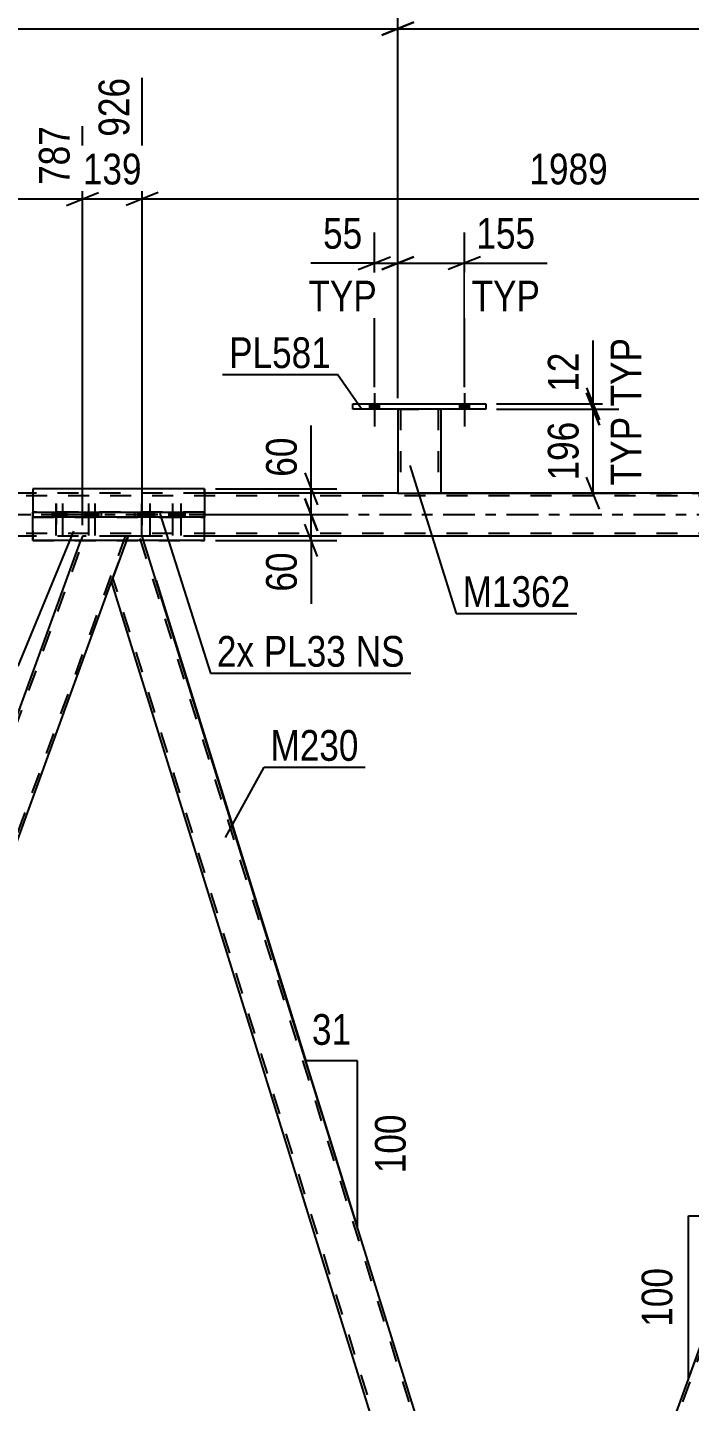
# Model space of a CAD drawing. Header units: millimetres. Extents: x 0 to 841, y 0 to 594.
# Drawn here: x 121.1 to 182.9, y 355 to 483.1 of the extents above; entities that cross this region are included whole.
import ezdxf

# ---------------------------------------------------------------- set-up
doc = ezdxf.new("R2010")
doc.units = ezdxf.units.MM
doc.linetypes.add('DXK_LINE_DOT2', pattern=[3.9198, 1.9599, -1.9599])
doc.linetypes.add('DXK_LINE_DOT3', pattern=[5.9187, 2.979, -0.9799, 0.9799, -0.9799])
doc.styles.add('Arial Narrow', font='ARIALN.TTF', dxfattribs={"height": 0.2})

# ---------------------------------------------------------------- blocks, each defined once
blk = doc.blocks.new('Part-275727060-1394 - 1361')
at = {"color": 7, "linetype": 'DXK_LINE_DOT2'}
for p, q in [((130.5, 435.64), (130.35, 435.24)), ((131.81, 435.64), (130.5, 435.64)), ((168.38, 317.52), (131.56, 435.64)), ((131.94, 435.24), (131.81, 435.64)), ((165.66, 314.42), (129.08, 431.76)), ((165.41, 314.42), (163.9, 319.25)), ((168.52, 317.89), (168.09, 319.25)), ((167.25, 314.42), (168.52, 317.89)), ((167.25, 314.42), (168.52, 317.89)), ((168.52, 317.89), (168.52, 317.89)), ((165.41, 314.42), (167.25, 314.42)), ((165.91, 314.42), (167.25, 314.42))]:
    blk.add_line(p, q, dxfattribs=at)
at = {"color": 2, "linetype": 'Continuous'}
for p, q in [((130.35, 435.24), (128.95, 431.39)), ((168.09, 319.25), (131.94, 435.24)), ((163.9, 319.25), (128.95, 431.39))]:
    blk.add_line(p, q, dxfattribs=at)
blk = doc.blocks.new('Part-275727060-1540 - 1361')
at = {"color": 7, "linetype": 'DXK_LINE_DOT2'}
for p, q in [((121.61, 440.04), (121.61, 435.24)), ((137.64, 440.04), (121.61, 440.04)), ((137.64, 435.64), (137.64, 439.64)), ((121.61, 435.24), (137.64, 435.24))]:
    blk.add_line(p, q, dxfattribs=at)
at = {"color": 2, "linetype": 'Continuous'}
for p, q in [((137.64, 439.64), (137.64, 440.04)), ((137.64, 435.24), (137.64, 435.64))]:
    blk.add_line(p, q, dxfattribs=at)
blk = doc.blocks.new('Part-275727060-1748 - 1361')
at = {"color": 7, "linetype": 'DXK_LINE_DOT2'}
for p, q in [((121.61, 437.88), (121.61, 437.4)), ((137.64, 437.88), (121.61, 437.88)), ((121.61, 437.4), (137.64, 437.4)), ((128.02, 437.4), (128.02, 437.88)), ((131.13, 437.4), (131.13, 437.88)), ((137.64, 437.4), (137.64, 437.88))]:
    blk.add_line(p, q, dxfattribs=at)
blk = doc.blocks.new('Part-275727060-1449 - 1361')
at = {"color": 7, "linetype": 'DXK_LINE_DOT2'}
for p, q in [((167.51, 314.42), (211.63, 435.64)), ((171.25, 314.42), (215.37, 435.64)), ((211.37, 435.64), (211.23, 435.24)), ((215.63, 435.64), (211.37, 435.64)), ((215.63, 435.64), (214.08, 431.39)), ((167.25, 314.42), (169.01, 319.25)), ((171.51, 314.42), (173.27, 319.25)), ((171.51, 314.42), (167.25, 314.42)), ((171, 314.42), (167.76, 314.42))]:
    blk.add_line(p, q, dxfattribs=at)
at = {"color": 2, "linetype": 'Continuous'}
for p, q in [((169.01, 319.25), (211.23, 435.24)), ((173.27, 319.25), (214.08, 431.39))]:
    blk.add_line(p, q, dxfattribs=at)
blk = doc.blocks.new('Part-275727060-1459 - 1361')
at = {"color": 7, "linetype": 'DXK_LINE_DOT2'}
for p, q in [((82.37, 314.42), (126.49, 435.64)), ((130.24, 435.64), (86.12, 314.42)), ((126.24, 435.64), (126.09, 435.24)), ((130.5, 435.64), (126.24, 435.64)), ((128.95, 431.39), (130.5, 435.64)), ((82.12, 314.42), (86.38, 314.42)), ((82.63, 314.42), (85.86, 314.42))]:
    blk.add_line(p, q, dxfattribs=at)
at = {"color": 2, "linetype": 'Continuous'}
for p, q in [((82.12, 314.42), (126.09, 435.24)), ((86.38, 314.42), (128.95, 431.39))]:
    blk.add_line(p, q, dxfattribs=at)
blk = doc.blocks.new('Part-275727060-1475 - 1361')
at = {"color": 7, "linetype": 'DXK_LINE_DOT2'}
for p, q in [((734.44, 439.4), (94.77, 439.4)), ((137.64, 439.64), (121.61, 439.64)), ((155.67, 439.64), (734.44, 439.64)), ((159.67, 439.64), (155.67, 439.64)), ((734.44, 435.88), (94.77, 435.88)), ((137.64, 435.64), (121.61, 435.64))]:
    blk.add_line(p, q, dxfattribs=at)
at = {"color": 2, "linetype": 'Continuous'}
for p, q in [((121.61, 439.64), (108.59, 439.64)), ((155.67, 439.64), (137.64, 439.64)), ((206.75, 439.64), (159.67, 439.64)), ((121.61, 435.64), (94.77, 435.64)), ((207.34, 435.64), (137.64, 435.64))]:
    blk.add_line(p, q, dxfattribs=at)
at = {"color": 7, "linetype": 'DXK_LINE_DOT3'}
blk.add_line((94.77, 437.64), (734.44, 437.64), dxfattribs=at)
blk = doc.blocks.new('Part-275727060-1545 - 1361')
at = {"color": 2, "linetype": 'Continuous'}
for p, q in [((137.64, 440.04), (121.61, 440.04)), ((121.61, 440.04), (121.61, 437.88)), ((137.64, 440.04), (137.64, 437.88)), ((121.61, 435.24), (121.61, 437.4)), ((137.64, 435.24), (137.64, 437.4)), ((137.64, 435.24), (121.61, 435.24))]:
    blk.add_line(p, q, dxfattribs=at)
at = {"color": 7, "linetype": 'DXK_LINE_DOT2'}
for p, q in [((121.61, 437.4), (121.61, 437.88)), ((137.64, 437.88), (137.64, 437.4))]:
    blk.add_line(p, q, dxfattribs=at)
blk = doc.blocks.new('Part-275727060-6783 - 1361')
at = {"color": 2, "linetype": 'Continuous'}
for p, q in [((151.47, 447.96), (163.87, 447.96)), ((151.47, 447.48), (151.47, 447.96)), ((163.87, 447.48), (151.47, 447.48)), ((163.87, 447.96), (163.87, 447.48))]:
    blk.add_line(p, q, dxfattribs=at)
blk = doc.blocks.new('Bolt-275727060-6810 - 1361')
at = {"linetype": 'Continuous'}
for points in [[(153.03, 447.48), (153.91, 447.48), (153.91, 447.96), (153.03, 447.96)], [(161.43, 447.48), (162.31, 447.48), (162.31, 447.96), (161.43, 447.96)]]:
    blk.add_hatch(color=1, dxfattribs=at).paths.add_polyline_path(points)
at = {"color": 1, "linetype": 'Continuous'}
for p, q in [((153.47, 448.96), (153.47, 445.84)), ((161.87, 448.96), (161.87, 445.84)), ((153.03, 447.96), (153.03, 447.48)), ((153.91, 447.96), (153.91, 447.48)), ((161.43, 447.96), (161.43, 447.48)), ((162.31, 447.96), (162.31, 447.48))]:
    blk.add_line(p, q, dxfattribs=at)
blk = doc.blocks.new('Bolt-275727060-1715 - 1361')
at = {"linetype": 'Continuous'}
for points in [[(132.12, 437.88), (131.4, 437.88), (131.4, 437.4), (132.12, 437.4)], [(132.89, 437.88), (132.17, 437.88), (132.17, 437.4), (132.89, 437.4)], [(135.01, 437.88), (134.29, 437.88), (134.29, 437.4), (135.01, 437.4)], [(135.78, 437.88), (135.06, 437.88), (135.06, 437.4), (135.78, 437.4)]]:
    blk.add_hatch(color=1, dxfattribs=at).paths.add_polyline_path(points)
at = {"color": 1, "linetype": 'Continuous'}
for p, q in [((131.76, 438.68), (131.76, 435.68)), ((132.53, 438.68), (132.53, 435.68)), ((134.65, 438.68), (134.65, 435.68)), ((135.42, 438.68), (135.42, 435.68)), ((131.4, 437.88), (131.4, 437.4)), ((132.12, 437.88), (132.12, 437.4)), ((132.17, 437.88), (132.17, 437.4)), ((132.89, 437.88), (132.89, 437.4)), ((134.29, 437.88), (134.29, 437.4)), ((135.01, 437.88), (135.01, 437.4)), ((135.06, 437.88), (135.06, 437.4)), ((135.78, 437.88), (135.78, 437.4))]:
    blk.add_line(p, q, dxfattribs=at)
blk = doc.blocks.new('Bolt-275727060-1716 - 1361')
at = {"linetype": 'Continuous'}
for points in [[(124.13, 437.88), (123.41, 437.88), (123.41, 437.4), (124.13, 437.4)], [(124.74, 437.88), (124.02, 437.88), (124.02, 437.4), (124.74, 437.4)], [(127.15, 437.88), (126.43, 437.88), (126.43, 437.4), (127.15, 437.4)], [(127.75, 437.88), (127.03, 437.88), (127.03, 437.4), (127.75, 437.4)]]:
    blk.add_hatch(color=1, dxfattribs=at).paths.add_polyline_path(points)
at = {"color": 1, "linetype": 'Continuous'}
for p, q in [((123.77, 438.68), (123.77, 435.68)), ((124.38, 438.68), (124.38, 435.68)), ((126.79, 438.68), (126.79, 435.68)), ((127.39, 438.68), (127.39, 435.68)), ((123.41, 437.88), (123.41, 437.4)), ((124.02, 437.88), (124.02, 437.4)), ((124.13, 437.88), (124.13, 437.4)), ((124.74, 437.88), (124.74, 437.4)), ((126.43, 437.88), (126.43, 437.4)), ((127.03, 437.88), (127.03, 437.4)), ((127.15, 437.88), (127.15, 437.4)), ((127.75, 437.88), (127.75, 437.4))]:
    blk.add_line(p, q, dxfattribs=at)
blk = doc.blocks.new('Bolt-275727060-1717 - 1361')
at = {"color": 1, "linetype": 'DXK_LINE_DOT2'}
for p, q in [((131.76, 438.68), (131.76, 435.68)), ((132.53, 438.68), (132.53, 435.68)), ((134.65, 438.68), (134.65, 435.68)), ((135.42, 438.68), (135.42, 435.68)), ((131.4, 437.88), (131.4, 437.4)), ((132.12, 437.88), (132.12, 437.4)), ((132.17, 437.88), (132.17, 437.4)), ((132.89, 437.88), (132.89, 437.4)), ((134.29, 437.88), (134.29, 437.4)), ((135.01, 437.88), (135.01, 437.4)), ((135.06, 437.88), (135.06, 437.4)), ((135.78, 437.88), (135.78, 437.4))]:
    blk.add_line(p, q, dxfattribs=at)
blk = doc.blocks.new('Bolt-275727060-1718 - 1361')
at = {"color": 1, "linetype": 'DXK_LINE_DOT2'}
for p, q in [((123.78, 438.68), (123.78, 435.68)), ((124.38, 438.68), (124.38, 435.68)), ((126.79, 438.68), (126.79, 435.68)), ((127.39, 438.68), (127.39, 435.68)), ((123.42, 437.88), (123.42, 437.4)), ((124.02, 437.88), (124.02, 437.4)), ((124.14, 437.88), (124.14, 437.4)), ((124.74, 437.88), (124.74, 437.4)), ((126.43, 437.88), (126.43, 437.4)), ((127.03, 437.88), (127.03, 437.4)), ((127.15, 437.88), (127.15, 437.4)), ((127.75, 437.88), (127.75, 437.4))]:
    blk.add_line(p, q, dxfattribs=at)
blk = doc.blocks.new('Part-275727060-1743 - 1361')
at = {"color": 2, "linetype": 'Continuous'}
for p, q in [((121.61, 437.88), (137.64, 437.88)), ((121.61, 437.88), (121.61, 437.4)), ((137.64, 437.4), (121.61, 437.4)), ((128.02, 437.4), (128.02, 437.88)), ((131.13, 437.4), (131.13, 437.88)), ((137.64, 437.88), (137.64, 437.4))]:
    blk.add_line(p, q, dxfattribs=at)
blk = doc.blocks.new('Part-275727060-6782 - 1361')
at = {"color": 2, "linetype": 'Continuous'}
for p, q in [((155.67, 447.48), (155.67, 439.64)), ((159.67, 447.48), (159.67, 439.64)), ((155.67, 439.64), (159.67, 439.64))]:
    blk.add_line(p, q, dxfattribs=at)
at = {"color": 7, "linetype": 'DXK_LINE_DOT2'}
for p, q in [((155.67, 447.48), (159.67, 447.48)), ((155.67, 447.48), (155.67, 447.48)), ((155.67, 447.48), (155.67, 447.48)), ((155.91, 447.48), (155.91, 439.64)), ((159.43, 447.48), (159.43, 439.64)), ((159.67, 447.48), (159.67, 447.48)), ((159.67, 447.48), (159.67, 447.48)), ((159.37, 439.64), (159.41, 439.64)), ((159.37, 439.64), (159.41, 439.64)), ((159.41, 439.64), (159.43, 439.64)), ((159.41, 439.64), (159.43, 439.64))]:
    blk.add_line(p, q, dxfattribs=at)
blk = doc.blocks.new('Bolt-275727060-6809 - 1361')
at = {"linetype": 'Continuous'}
for points in [[(153.03, 447.48), (153.91, 447.48), (153.91, 447.96), (153.03, 447.96)], [(161.43, 447.48), (162.31, 447.48), (162.31, 447.96), (161.43, 447.96)]]:
    blk.add_hatch(color=1, dxfattribs=at).paths.add_polyline_path(points)
at = {"color": 1, "linetype": 'Continuous'}
for p, q in [((153.47, 448.96), (153.47, 445.84)), ((161.87, 448.96), (161.87, 445.84)), ((153.03, 447.96), (153.03, 447.48)), ((153.91, 447.96), (153.91, 447.48)), ((161.43, 447.96), (161.43, 447.48)), ((162.31, 447.96), (162.31, 447.48))]:
    blk.add_line(p, q, dxfattribs=at)
blk = doc.blocks.new('StraightDimension-275727060-1921 - 1361')
at = {"color": 7, "linetype": 'Continuous'}
for p, q in [((147.58, 440.04), (147.58, 445.95)), ((147.58, 440.04), (147.58, 445.95)), ((146.98, 441.54), (148.18, 438.54)), ((138.64, 440.04), (149.98, 440.04)), ((147.58, 437.64), (147.58, 440.04)), ((148.18, 436.14), (146.98, 439.14)), ((138.64, 437.64), (149.98, 437.64))]:
    blk.add_line(p, q, dxfattribs=at)
at = {"color": 0}
blk.add_wipeout([(146.83, 445.42), (142.63, 445.42), (142.63, 440.57), (146.83, 440.57)], dxfattribs=at)
at = {"color": 3, "style": 'Arial Narrow'}
blk.add_text('60', height=2.863, rotation=90.0002, dxfattribs=at).set_placement((146.23, 441.17))
blk = doc.blocks.new('StraightDimension-275727060-16350 - 1361')
at = {"color": 7, "linetype": 'Continuous'}
for p, q in [((104.59, 447.78), (104.59, 494.22)), ((155.67, 448.48), (155.67, 491.55)), ((106.09, 483.54), (103.09, 482.34)), ((104.59, 482.94), (155.67, 482.94)), ((154.17, 482.34), (157.17, 483.54))]:
    blk.add_line(p, q, dxfattribs=at)
at = {"color": 0}
blk.add_wipeout([(134.38, 483.69), (134.38, 487.89), (125.87, 487.89), (125.87, 483.69)], dxfattribs=at)
at = {"color": 3, "style": 'Arial Narrow'}
blk.add_text('1277', height=2.863, dxfattribs=at).set_placement((126.47, 484.29))
at = {"color": 0, "linetype": 'Continuous'}
blk.add_wipeout([(155.07, 492.15), (150.87, 492.15), (150.87, 483.64), (155.07, 483.64)], dxfattribs=at)
at = {"color": 3, "linetype": 'Continuous', "style": 'Arial Narrow'}
blk.add_text('1522', height=2.863, rotation=90.0002, dxfattribs=at).set_placement((154.47, 484.24))
blk = doc.blocks.new('StraightDimension-275727060-2317 - 1361')
at = {"color": 7, "linetype": 'Continuous'}
for p, q in [((126.24, 436.64), (126.24, 473.85)), ((94.77, 440.64), (94.77, 470.19)), ((96.27, 467.67), (93.27, 466.47)), ((124.74, 466.47), (127.74, 467.67)), ((94.77, 467.07), (126.24, 467.07))]:
    blk.add_line(p, q, dxfattribs=at)
at = {"color": 0}
blk.add_wipeout([(113.85, 467.82), (113.85, 472.02), (107.16, 472.02), (107.16, 467.82)], dxfattribs=at)
at = {"color": 3, "style": 'Arial Narrow'}
blk.add_text('787', height=2.863, dxfattribs=at).set_placement((107.76, 468.42))
at = {"color": 0, "linetype": 'Continuous'}
for points in [[(125.64, 474.45), (121.44, 474.45), (121.44, 467.77), (125.64, 467.77)], [(94.17, 470.79), (89.97, 470.79), (89.97, 467.77), (94.17, 467.77)]]:
    blk.add_wipeout(points, dxfattribs=at)
at = {"color": 3, "linetype": 'Continuous', "style": 'Arial Narrow'}
for s, height, p in [('787', 2.863, (125.04, 468.37)), ('0', 2.86, (93.57, 468.37))]:
    blk.add_text(s, height=height, rotation=90.0002, dxfattribs=at).set_placement(p)
blk = doc.blocks.new('StraightDimension-275727060-1941 - 1361')
at = {"color": 7, "linetype": 'Continuous'}
for p, q in [((146.98, 439.14), (148.18, 436.14)), ((138.64, 437.64), (149.98, 437.64)), ((147.58, 435.24), (147.58, 437.64)), ((148.18, 433.74), (146.98, 436.74)), ((138.64, 435.24), (149.98, 435.24)), ((147.58, 435.24), (147.58, 429.33)), ((147.58, 435.24), (147.58, 429.33))]:
    blk.add_line(p, q, dxfattribs=at)
at = {"color": 0}
blk.add_wipeout([(146.83, 434.72), (142.63, 434.72), (142.63, 429.86), (146.83, 429.86)], dxfattribs=at)
at = {"color": 3, "style": 'Arial Narrow'}
blk.add_text('60', height=2.863, rotation=90.0002, dxfattribs=at).set_placement((146.23, 430.46))
blk = doc.blocks.new('StraightDimension-275727060-16675 - 1361')
at = {"color": 7, "linetype": 'Continuous'}
for p, q in [((173.87, 447.96), (173.87, 453.87)), ((173.87, 447.96), (173.87, 453.87)), ((173.27, 449.46), (174.47, 446.46)), ((174.47, 445.98), (173.27, 448.98)), ((164.87, 447.96), (176.27, 447.96)), ((164.87, 447.48), (176.27, 447.48)), ((173.87, 447.48), (173.87, 447.96))]:
    blk.add_line(p, q, dxfattribs=at)
at = {"color": 0, "linetype": 'Continuous'}
blk.add_wipeout([(178.97, 454.71), (174.77, 454.71), (174.77, 447.12), (178.97, 447.12)], dxfattribs=at)
at = {"color": 0}
blk.add_wipeout([(173.12, 453.34), (168.92, 453.34), (168.92, 448.49), (173.12, 448.49)], dxfattribs=at)
at = {"color": 3, "linetype": 'Continuous', "style": 'Arial Narrow'}
blk.add_text('TYP', height=2.863, rotation=90.0002, dxfattribs=at).set_placement((178.37, 447.72))
at = {"color": 3, "style": 'Arial Narrow'}
blk.add_text('12', height=2.863, rotation=90.0002, dxfattribs=at).set_placement((172.52, 449.09))
blk = doc.blocks.new('StraightDimension-275727060-2269 - 1361')
at = {"color": 7, "linetype": 'Continuous'}
for p, q in [((131.81, 436.64), (131.81, 478.35)), ((211.37, 436.64), (211.37, 475.68)), ((133.31, 467.67), (130.31, 466.47)), ((209.87, 466.47), (212.87, 467.67)), ((131.81, 467.07), (211.37, 467.07))]:
    blk.add_line(p, q, dxfattribs=at)
at = {"color": 0}
blk.add_wipeout([(175.85, 467.82), (175.85, 472.02), (167.34, 472.02), (167.34, 467.82)], dxfattribs=at)
at = {"color": 3, "style": 'Arial Narrow'}
blk.add_text('1989', height=2.863, dxfattribs=at).set_placement((167.94, 468.42))
at = {"color": 0, "linetype": 'Continuous'}
blk.add_wipeout([(210.77, 476.28), (206.57, 476.28), (206.57, 467.77), (210.77, 467.77)], dxfattribs=at)
at = {"color": 3, "linetype": 'Continuous', "style": 'Arial Narrow'}
blk.add_text('2915', height=2.863, rotation=90.0002, dxfattribs=at).set_placement((210.17, 468.37))
blk = doc.blocks.new('StraightDimension-275727060-2293 - 1361')
at = {"color": 7, "linetype": 'Continuous'}
for p, q in [((131.81, 436.64), (131.81, 478.35)), ((126.24, 436.64), (126.24, 473.85)), ((124.74, 466.47), (127.74, 467.67)), ((133.31, 467.67), (130.31, 466.47)), ((126.24, 467.07), (131.81, 467.07))]:
    blk.add_line(p, q, dxfattribs=at)
at = {"color": 0}
blk.add_wipeout([(132.37, 467.82), (132.37, 472.02), (125.68, 472.02), (125.68, 467.82)], dxfattribs=at)
at = {"color": 3, "style": 'Arial Narrow'}
blk.add_text('139', height=2.863, dxfattribs=at).set_placement((126.28, 468.42))
at = {"color": 0, "linetype": 'Continuous'}
blk.add_wipeout([(131.21, 478.95), (127.01, 478.95), (127.01, 472.27), (131.21, 472.27)], dxfattribs=at)
at = {"color": 3, "linetype": 'Continuous', "style": 'Arial Narrow'}
blk.add_text('926', height=2.863, rotation=90.0002, dxfattribs=at).set_placement((130.61, 472.87))
blk = doc.blocks.new('AngleDimension-275727060-2734 - 1361')
at = {"color": 7, "linetype": 'Continuous'}
for p, q in [((133.11, 431.49), (147.07, 386.71)), ((151.89, 386.71), (147.07, 386.71)), ((151.89, 371.25), (147.07, 386.71)), ((151.89, 371.25), (151.89, 386.71))]:
    blk.add_line(p, q, dxfattribs=at)
at = {"color": 0}
blk.add_wipeout([(156.99, 382.32), (152.79, 382.32), (152.79, 375.64), (156.99, 375.64)], dxfattribs=at)
at = {"color": 3, "style": 'Arial Narrow'}
blk.add_text('100', height=2.863, rotation=90.0002, dxfattribs=at).set_placement((156.39, 376.24))
at = {"color": 0}
blk.add_wipeout([(151.9, 387.61), (151.9, 391.81), (147.05, 391.81), (147.05, 387.61)], dxfattribs=at)
at = {"color": 3, "style": 'Arial Narrow'}
blk.add_text('31', height=2.863, dxfattribs=at).set_placement((147.65, 388.21))
blk = doc.blocks.new('AngleDimension-275727060-2822 - 1361')
at = {"color": 7, "linetype": 'Continuous'}
for p, q in [((182.77, 372.28), (188.31, 372.28)), ((182.77, 357.06), (188.31, 372.28)), ((182.77, 357.06), (182.77, 372.28)), ((184.91, 362.94), (188.31, 372.28))]:
    blk.add_line(p, q, dxfattribs=at)
at = {"color": 0}
for points in [[(187.97, 373.18), (187.97, 377.38), (183.11, 377.38), (183.11, 373.18)], [(181.87, 368.01), (177.67, 368.01), (177.67, 361.33), (181.87, 361.33)]]:
    blk.add_wipeout(points, dxfattribs=at)
at = {"color": 3, "style": 'Arial Narrow'}
blk.add_text('36', height=2.863, dxfattribs=at).set_placement((183.71, 373.78))
blk.add_text('100', height=2.863, rotation=90.0002, dxfattribs=at).set_placement((181.27, 361.93))
blk = doc.blocks.new('StraightDimension-275727060-16349 - 1361')
at = {"color": 7, "linetype": 'Continuous'}
for p, q in [((155.67, 448.48), (155.67, 491.55)), ((206.75, 446.88), (206.75, 491.55)), ((157.17, 483.54), (154.17, 482.34)), ((155.67, 482.94), (206.75, 482.94)), ((205.25, 482.34), (208.25, 483.54))]:
    blk.add_line(p, q, dxfattribs=at)
at = {"color": 0}
blk.add_wipeout([(185.47, 483.69), (185.47, 487.89), (176.95, 487.89), (176.95, 483.69)], dxfattribs=at)
at = {"color": 3, "style": 'Arial Narrow'}
blk.add_text('1277', height=2.863, dxfattribs=at).set_placement((177.55, 484.29))
at = {"color": 0, "linetype": 'Continuous'}
blk.add_wipeout([(206.15, 492.15), (201.95, 492.15), (201.95, 483.64), (206.15, 483.64)], dxfattribs=at)
at = {"color": 3, "linetype": 'Continuous', "style": 'Arial Narrow'}
blk.add_text('2799', height=2.863, rotation=90.0002, dxfattribs=at).set_placement((205.55, 484.24))
blk = doc.blocks.new('StraightDimension-275727060-16659 - 1361')
at = {"color": 7, "linetype": 'Continuous'}
for p, q in [((155.67, 448.48), (155.67, 463.93)), ((161.87, 449.51), (161.87, 463.93)), ((154.17, 460.48), (157.17, 461.68)), ((163.37, 461.68), (160.37, 460.48)), ((155.67, 461.08), (161.87, 461.08)), ((161.87, 461.08), (169.6, 461.08)), ((161.87, 461.08), (169.6, 461.08))]:
    blk.add_line(p, q, dxfattribs=at)
at = {"color": 0}
blk.add_wipeout([(169.08, 461.83), (169.08, 466.03), (162.39, 466.03), (162.39, 461.83)], dxfattribs=at)
at = {"color": 0, "linetype": 'Continuous'}
blk.add_wipeout([(169.53, 455.98), (169.53, 460.18), (161.94, 460.18), (161.94, 455.98)], dxfattribs=at)
at = {"color": 3, "style": 'Arial Narrow'}
blk.add_text('155', height=2.863, dxfattribs=at).set_placement((162.99, 462.43))
at = {"color": 3, "linetype": 'Continuous', "style": 'Arial Narrow'}
blk.add_text('TYP', height=2.863, dxfattribs=at).set_placement((162.54, 456.58))
blk = doc.blocks.new('StraightDimension-275727060-16660 - 1361')
at = {"color": 7, "linetype": 'Continuous'}
for p, q in [((153.47, 449.51), (153.47, 463.93)), ((155.67, 448.48), (155.67, 463.93)), ((151.97, 460.48), (154.97, 461.68)), ((157.17, 461.68), (154.17, 460.48)), ((153.47, 461.08), (147.56, 461.08)), ((153.47, 461.08), (147.56, 461.08)), ((153.47, 461.08), (155.67, 461.08))]:
    blk.add_line(p, q, dxfattribs=at)
at = {"color": 0}
blk.add_wipeout([(152.94, 461.83), (152.94, 466.03), (148.09, 466.03), (148.09, 461.83)], dxfattribs=at)
at = {"color": 0, "linetype": 'Continuous'}
blk.add_wipeout([(154.31, 455.98), (154.31, 460.18), (146.72, 460.18), (146.72, 455.98)], dxfattribs=at)
at = {"color": 3, "style": 'Arial Narrow'}
blk.add_text('55', height=2.863, dxfattribs=at).set_placement((148.69, 462.43))
at = {"color": 3, "linetype": 'Continuous', "style": 'Arial Narrow'}
blk.add_text('TYP', height=2.863, dxfattribs=at).set_placement((147.32, 456.58))
blk = doc.blocks.new('StraightDimension-275727060-16676 - 1361')
at = {"color": 7, "linetype": 'Continuous'}
for p, q in [((173.27, 448.98), (174.47, 445.98)), ((164.87, 447.48), (176.27, 447.48)), ((173.87, 439.64), (173.87, 447.48)), ((174.47, 438.14), (173.27, 441.14)), ((160.67, 439.64), (176.27, 439.64))]:
    blk.add_line(p, q, dxfattribs=at)
at = {"color": 0, "linetype": 'Continuous'}
blk.add_wipeout([(178.97, 447.36), (174.77, 447.36), (174.77, 439.77), (178.97, 439.77)], dxfattribs=at)
at = {"color": 0}
blk.add_wipeout([(173.12, 446.9), (168.92, 446.9), (168.92, 440.22), (173.12, 440.22)], dxfattribs=at)
at = {"color": 3, "style": 'Arial Narrow'}
blk.add_text('196', height=2.863, rotation=90.0002, dxfattribs=at).set_placement((172.52, 440.82))
at = {"color": 3, "linetype": 'Continuous', "style": 'Arial Narrow'}
blk.add_text('TYP', height=2.863, rotation=90.0002, dxfattribs=at).set_placement((178.37, 440.37))
blk = doc.blocks.new('Mark-275727060-1390 - 1361')
at = {"color": 0}
blk.add_wipeout([(152, 414.69), (152, 417.69), (143.78, 417.69), (143.78, 414.69)], dxfattribs=at)
blk.add_wipeout([(152, 414.69), (152, 417.69), (143.78, 417.69), (143.78, 414.69)], dxfattribs=at)
at = {"color": 30, "linetype": 'Continuous'}
for p, q in [((139.57, 407.55), (143.18, 414.09)), ((143.18, 414.09), (152.6, 414.09))]:
    blk.add_line(p, q, dxfattribs=at)
at = {"color": 3, "style": 'Arial Narrow'}
blk.add_text('M230', height=2.863, dxfattribs=at).set_placement((143.78, 414.69))
blk = doc.blocks.new('MarkSet-275727060-3236 - 1361')
at = {"color": 0}
for points in [[(114.32, 424.1), (114.32, 427.1), (106.64, 427.1), (106.64, 424.1)], [(119.6, 424.1), (119.6, 427.1), (115.22, 427.1), (115.22, 424.1)]]:
    blk.add_wipeout(points, dxfattribs=at)
for points in [[(114.32, 424.1), (114.32, 427.1), (106.64, 427.1), (106.64, 424.1)], [(119.6, 424.1), (119.6, 427.1), (115.22, 427.1), (115.22, 424.1)]]:
    blk.add_wipeout(points, dxfattribs=at)
at = {"color": 30, "linetype": 'Continuous'}
for p in [(125.41, 436.1), (106.04, 423.5)]:
    blk.add_line(p, (120.2, 423.5), dxfattribs=at)
at = {"color": 3, "style": 'Arial Narrow'}
for s, p in [('PL34', (106.64, 424.1)), ('BS', (115.22, 424.1))]:
    blk.add_text(s, height=2.863, dxfattribs=at).set_placement(p)
blk = doc.blocks.new('MarkSet-275727060-3314 - 1361')
at = {"color": 0}
for points in [[(142.25, 423.46), (142.25, 426.46), (138.78, 426.46), (138.78, 423.46)], [(150.83, 423.46), (150.83, 426.46), (143.15, 426.46), (143.15, 423.46)], [(156.29, 423.46), (156.29, 426.46), (151.73, 426.46), (151.73, 423.46)]]:
    blk.add_wipeout(points, dxfattribs=at)
for points in [[(142.25, 423.46), (142.25, 426.46), (138.78, 426.46), (138.78, 423.46)], [(150.83, 423.46), (150.83, 426.46), (143.15, 426.46), (143.15, 423.46)], [(156.29, 423.46), (156.29, 426.46), (151.73, 426.46), (151.73, 423.46)]]:
    blk.add_wipeout(points, dxfattribs=at)
at = {"color": 30, "linetype": 'Continuous'}
for p, q in [((133.47, 437.73), (138.18, 422.86)), ((138.18, 422.86), (156.89, 422.86))]:
    blk.add_line(p, q, dxfattribs=at)
at = {"color": 3, "style": 'Arial Narrow'}
for s, p in [('2x', (138.78, 423.46)), ('PL33', (143.15, 423.46)), ('NS', (151.73, 423.46))]:
    blk.add_text(s, height=2.863, dxfattribs=at).set_placement(p)
blk = doc.blocks.new('Mark-275727060-15023 - 1361')
at = {"color": 0}
blk.add_wipeout([(171.77, 429.03), (171.77, 432.03), (161.71, 432.03), (161.71, 429.03)], dxfattribs=at)
blk.add_wipeout([(171.77, 429.03), (171.77, 432.03), (161.71, 432.03), (161.71, 429.03)], dxfattribs=at)
at = {"color": 30, "linetype": 'Continuous'}
for p, q in [((156.78, 442.23), (161.11, 428.43)), ((161.11, 428.43), (172.37, 428.43))]:
    blk.add_line(p, q, dxfattribs=at)
at = {"color": 3, "style": 'Arial Narrow'}
blk.add_text('M1362', height=2.863, dxfattribs=at).set_placement((161.71, 429.03))
blk = doc.blocks.new('Mark-275727060-15026 - 1361')
at = {"color": 0}
blk.add_wipeout([(149.42, 451.3), (149.42, 454.3), (139.92, 454.3), (139.92, 451.3)], dxfattribs=at)
blk.add_wipeout([(149.42, 451.3), (149.42, 454.3), (139.92, 454.3), (139.92, 451.3)], dxfattribs=at)
at = {"color": 30, "linetype": 'Continuous'}
for p in [(139.32, 450.7), (152.24, 447.54)]:
    blk.add_line(p, (150.02, 450.7), dxfattribs=at)
at = {"color": 3, "style": 'Arial Narrow'}
blk.add_text('PL581', height=2.863, dxfattribs=at).set_placement((139.92, 451.3))

msp = doc.modelspace()

# ---------------------------------------------------------------- block references
for name in ['StraightDimension-275727060-16675 - 1361', 'Bolt-275727060-6810 - 1361', 'Bolt-275727060-6809 - 1361', 'Part-275727060-6783 - 1361', 'Part-275727060-6782 - 1361', 'Part-275727060-1475 - 1361', 'Part-275727060-1540 - 1361', 'Part-275727060-1545 - 1361', 'Bolt-275727060-1716 - 1361', 'Bolt-275727060-1718 - 1361', 'Bolt-275727060-1715 - 1361', 'Bolt-275727060-1717 - 1361', 'Part-275727060-1748 - 1361', 'Part-275727060-1743 - 1361', 'Part-275727060-1459 - 1361', 'Part-275727060-1394 - 1361', 'Part-275727060-1449 - 1361']:
    msp.add_blockref(name, (0, 0))

# ---------------------------------------------------------------- next in the draw order: block references
for name in ['StraightDimension-275727060-16350 - 1361', 'StraightDimension-275727060-1921 - 1361', 'AngleDimension-275727060-2822 - 1361']:
    msp.add_blockref(name, (0, 0))

# ---------------------------------------------------------------- next in the draw order: block references
for name in ['StraightDimension-275727060-2317 - 1361', 'StraightDimension-275727060-1941 - 1361']:
    msp.add_blockref(name, (0, 0))

# ---------------------------------------------------------------- next in the draw order: block references
for name in ['StraightDimension-275727060-2269 - 1361', 'AngleDimension-275727060-2734 - 1361']:
    msp.add_blockref(name, (0, 0))

# ---------------------------------------------------------------- next in the draw order: block references
for name in ['StraightDimension-275727060-16349 - 1361', 'StraightDimension-275727060-2293 - 1361', 'Mark-275727060-1390 - 1361']:
    msp.add_blockref(name, (0, 0))

# ---------------------------------------------------------------- next in the draw order: block references
for name in ['StraightDimension-275727060-16659 - 1361', 'MarkSet-275727060-3314 - 1361', 'MarkSet-275727060-3236 - 1361']:
    msp.add_blockref(name, (0, 0))

# ---------------------------------------------------------------- next in the draw order: block references
for name in ['StraightDimension-275727060-16660 - 1361', 'StraightDimension-275727060-16676 - 1361']:
    msp.add_blockref(name, (0, 0))

# ---------------------------------------------------------------- next in the draw order: block references
for name in ['Mark-275727060-15026 - 1361', 'Mark-275727060-15023 - 1361']:
    msp.add_blockref(name, (0, 0))

doc.saveas('drawing.dxf')
